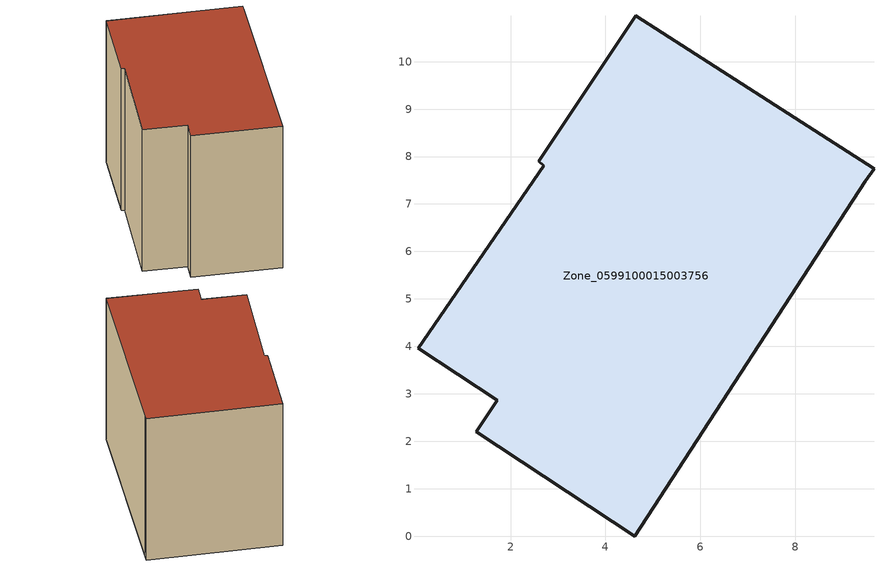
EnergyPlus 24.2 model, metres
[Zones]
Zone_0599100015003756
 floor ground (C_G): 4.64,10.96 9.66,7.74 9.48,7.48 4.62,0 1.28,2.2 1.72,2.87 0.06,3.96 2.7,7.8 2.6,7.9 z0.76
 wall outside (C_F): 1.28,2.2 4.62,0 9.48,7.48 9.66,7.74 4.64,10.96 2.6,7.9 2.7,7.8 0.06,3.96 1.72,2.87 1.28,2.2 z0.76:8.13
 roof outside (C_R): 9.66,7.74 4.64,10.96 2.6,7.9 2.7,7.8 0.06,3.96 1.72,2.87 1.28,2.2 4.62,0 9.48,7.48 z8.13
[BUILDING]
Pand.0599100015003756: North Axis=0; Terrain=City; Loads Convergence Tolerance Value=0.04; Temperature Convergence Tolerance Value=0.4; Solar Distribution=FullExterior; Maximum Number of Warmup Days=25; Minimum Number of Warmup Days=1
[Site:Location]
Rotterdam.The.Hague.AP_ZH_NLD Design_Conditions: Latitude=51.96; Longitude=4.45; Time Zone=1; Elevation=-4.5
[SITE:GROUNDTEMPERATURE:BUILDINGSURFACE]
18, 18, 18, 18, 18, 18, 18, 18, 18, 18, 18, 18
[MATERIAL] Thermal Absorptance=0.9; Solar Absorptance=0.7; Visible Absorptance=0.7
Name | Roughness | Thickness | Conductivity | Density | Specific Heat
G.TC.1965-1974 | MediumSmooth | 0.15 | 0.882353 | 540 | 1210
F.TC.1965-1974 | Rough | 0.3 | 0.697674 | 1920 | 840
R.TC.1965-1974 | MediumRough | 0.2 | 0.232558 | 1500 | 1000
[CONSTRUCTION]
C_G: G.TC.1965-1974
C_F: F.TC.1965-1974
C_R: R.TC.1965-1974
[ZONE]
Zone_0599100015003756: Type=1; Multiplier=1; Ceiling Height=Autocalculate; Volume=Autocalculate; Floor Area=autocalculate; Part of Total Floor Area=Yes
[ZONEINFILTRATION:DESIGNFLOWRATE]
Infil_Zone_0599100015003756: Zone or ZoneList or Space or SpaceList=Zone_0599100015003756; Schedule=AlwaysOn; Design Flow Rate Calculation Method=Flow/Area; Flow Rate per Floor Area=0.003; Constant Term Coefficient=1; Temperature Term Coefficient=0; Velocity Term Coefficient=0; Velocity Squared Term Coefficient=0
[HVACTEMPLATE:ZONE:IDEALLOADSAIRSYSTEM]
Zone_0599100015003756: Maximum Heating Supply Air Temperature=50; Minimum Cooling Supply Air Temperature=13; Maximum Heating Supply Air Humidity Ratio=0.0156; Minimum Cooling Supply Air Humidity Ratio=0.0077; Heating Limit=NoLimit; Cooling Limit=NoLimit; Dehumidification Control Type=ConstantSensibleHeatRatio; Cooling Sensible Heat Ratio=0.7; Dehumidification Setpoint=60; Humidification Control Type=None; Humidification Setpoint=30; Outdoor Air Method=None; Outdoor Air Flow Rate per Person=0.00944; Outdoor Air Flow Rate per Zone Floor Area=0; Outdoor Air Flow Rate per Zone=0; Demand Controlled Ventilation Type=None; Outdoor Air Economizer Type=NoEconomizer; Heat Recovery Type=None; Sensible Heat Recovery Effectiveness=0.7; Latent Heat Recovery Effectiveness=0.65
[ZONECONTROL:THERMOSTAT]
ThermostatControl_Zone_0599100015003756: Zone or ZoneList=Zone_0599100015003756; Control Type Schedule=DualSetpointControlType; Control 1=Thermostat_Zone_0599100015003756; Temperature Difference Between Cutout And Setpoint=0
[THERMOSTATSETPOINT:DUALSETPOINT]
Thermostat_Zone_0599100015003756: Heating Setpoint Temperature Schedule=HeatingSetpoint_Zone_0599100015003756; Cooling Setpoint Temperature Schedule=CoolingSetpoint_Zone_0599100015003756
[SCHEDULE:COMPACT]
HeatingSetpoint_Zone_0599100015003756: Through: 12/31, For: AllDays, Until: 24:00, 21
CoolingSetpoint_Zone_0599100015003756: Through: 12/31, For: AllDays, Until: 24:00, 24
DualSetpointControlType: Through: 12/31, For: AllDays, Until: 24:00, 4
AlwaysOn: Through: 12/31, For: AllDays, Until: 24:00, 1
